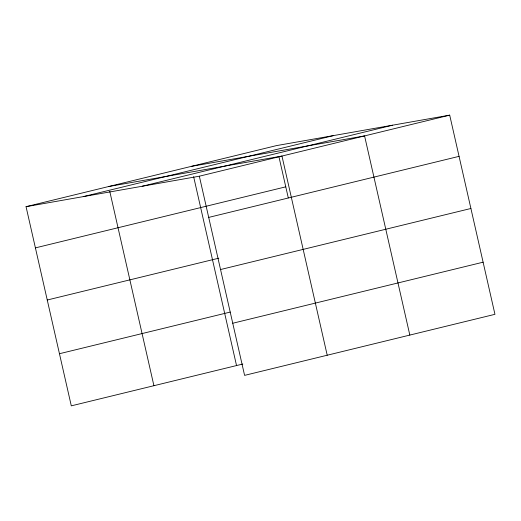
<?xml version="1.0" encoding="UTF-8"?>
<svg xmlns="http://www.w3.org/2000/svg" width="521" height="521" viewBox="0 0 521 521"><rect width="100%" height="100%" fill="white"/><g stroke="black" fill="none" stroke-linecap="round" stroke-linejoin="round"><path stroke-width="0.78" d="M26.05 206.681L276.41 145.626L449.701 115.148L494.95 314.319L244.59 375.374L199.341 176.202L26.05 206.681L71.299 405.852L242.845 364.016M83.236 196.625L333.596 135.571M142.155 186.264L392.515 125.209M199.341 176.202L449.701 115.148M35.408 247.885L285.769 186.831M208.706 217.407L459.06 156.352M47.255 300.011L218.794 258.182M220.546 269.539L470.906 208.485M59.459 353.72L230.21 312.079M232.75 323.241L483.104 262.193M191.285 166.388L364.576 135.909L409.825 335.075M108.668 186.531L281.959 156.059L327.208 355.224M278.93 156.723L288.282 197.889M193.63 176.684L236.534 365.553M109.749 191.285L153.916 385.703"/></g></svg>
